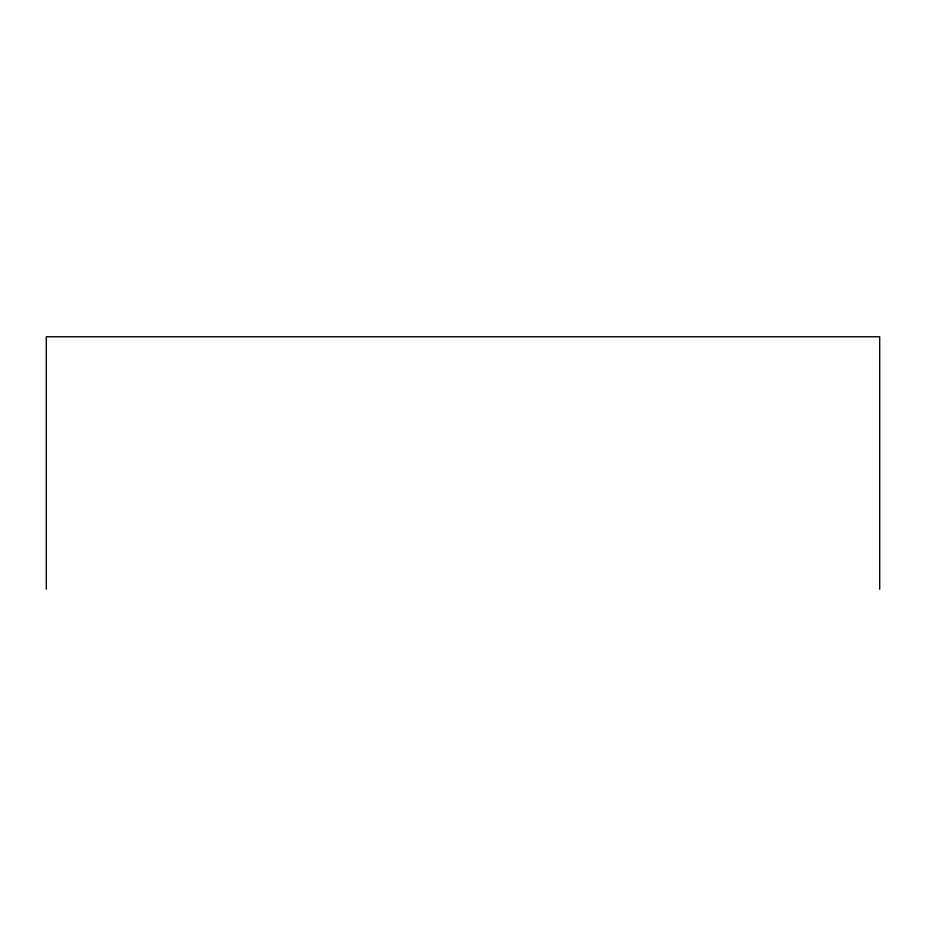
<?xml version="1.0" encoding="UTF-8"?>
<svg xmlns="http://www.w3.org/2000/svg" width="926" height="926" viewBox="0 0 926 926"><rect width="100%" height="100%" fill="white"/><g stroke="black" fill="none" stroke-linecap="round" stroke-linejoin="round"><path stroke-width="1.39" d="M879.7 589.237L879.7 336.763L46.3 336.763L46.3 589.237"/></g></svg>
